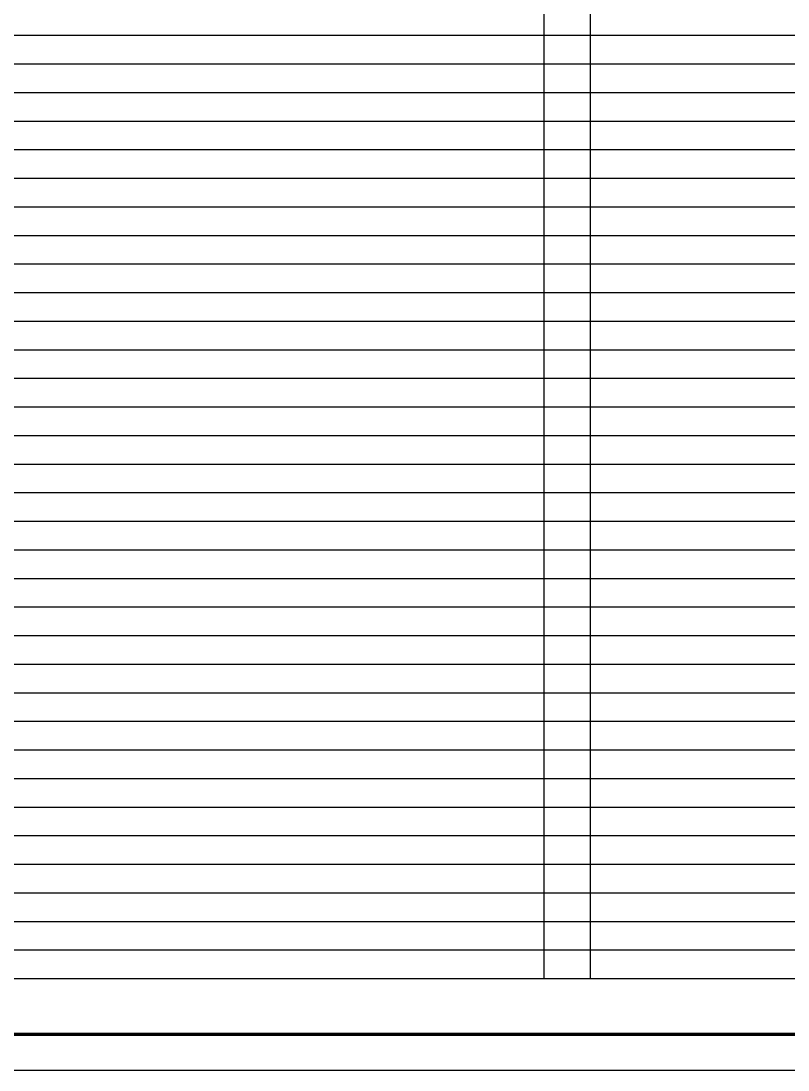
# Model space of a CAD drawing. Extents: x -737978 to 768813, y -372247 to 1140308.
# Drawn here: x -394172 to -372702, y -43903 to -14542 of the extents above; entities that cross this region are included whole.
import ezdxf

# ---------------------------------------------------------------- set-up
doc = ezdxf.new("R2010")
doc.units = 0
doc.header["$LTSCALE"] = 1000
doc.header["$MEASUREMENT"] = 0
doc.layers.add('A-ANNO-TABS', color=7, linetype='CONTINUOUS')
doc.layers.add('PUB_TITLE', color=4, linetype='CONTINUOUS')

msp = doc.modelspace()

# ---------------------------------------------------------------- linework, layer by layer
at = {"layer": 'A-ANNO-TABS', "color": 8}
for p, q in [((-379532.6, 11458), (-379532.6, -40542)), ((-379532.6, 11458), (-379532.6, -41342)), ((-378242.4, 11458), (-378242.4, -41342))]:
    msp.add_line(p, q, dxfattribs=at)
for points in [[(-434057.6, -14942), (-362058.7, -14942)], [(-434057.6, -15742), (-362058.7, -15742)], [(-434057.6, -16542), (-362058.7, -16542)], [(-434057.6, -17342), (-362058.7, -17342)], [(-434057.6, -18142), (-362058.7, -18142)], [(-434057.6, -18942), (-362058.7, -18942)], [(-434057.6, -19742), (-362058.7, -19742)], [(-434057.6, -20542), (-362058.7, -20542)], [(-434057.6, -21342), (-362058.7, -21342)], [(-434057.6, -22142), (-362058.7, -22142)], [(-434057.6, -22942), (-362058.7, -22942)], [(-434057.6, -23742), (-362058.7, -23742)], [(-434057.6, -24542), (-362058.7, -24542)], [(-434057.6, -25342), (-362058.7, -25342)], [(-434057.6, -26142), (-362058.7, -26142)], [(-434057.6, -26942), (-362058.7, -26942)], [(-434057.6, -27742), (-362058.7, -27742)], [(-434057.6, -28542), (-362058.7, -28542)], [(-434057.6, -29342), (-362058.7, -29342)], [(-434057.6, -30142), (-362058.7, -30142)], [(-434057.6, -30942), (-362058.7, -30942)], [(-434057.6, -31742), (-362058.7, -31742)], [(-434057.6, -32542), (-362058.7, -32542)], [(-434057.6, -33342), (-362058.7, -33342)], [(-434057.6, -34142), (-362097.5, -34142)], [(-434057.6, -34942), (-362097.5, -34942)], [(-434057.6, -35742), (-362097.5, -35742)], [(-434057.6, -36542), (-362097.5, -36542)], [(-434057.6, -37342), (-362097.5, -37342)], [(-434057.6, -38142), (-362097.5, -38142)], [(-434057.6, -38942), (-362097.5, -38942)], [(-434057.6, -38942), (-362097.5, -38942)], [(-434057.6, -39742), (-362097.5, -39742)], [(-434057.6, -39742), (-362097.5, -39742)], [(-434057.6, -40542), (-362097.5, -40542)], [(-434057.6, -40542), (-362097.5, -40542)], [(-434057.6, -41342), (-362097.5, -41342)]]:
    msp.add_lwpolyline(points, dxfattribs=at)
at = {"layer": 'PUB_TITLE'}
msp.add_lwpolyline([(-436557.6, -43902.5), (-352457.6, -43902.5), (-352457.6, 15497.5), (-436557.6, 15497.5)], close=True, dxfattribs=at)
at = {"layer": 'PUB_TITLE', "const_width": 100}
msp.add_lwpolyline([(-434057.6, -42902.5), (-353457.6, -42902.5), (-353457.6, 14497.5), (-434057.6, 14497.5)], close=True, dxfattribs=at)
msp.add_lwpolyline([(-434057.6, -42902.5), (-353457.6, -42902.5), (-353457.6, 14497.5), (-434057.6, 14497.5)], close=True, dxfattribs=at)
msp.add_lwpolyline([(-434057.6, -42902.5), (-353457.6, -42902.5), (-353457.6, 14497.5), (-434057.6, 14497.5)], close=True, dxfattribs=at)

doc.saveas('drawing.dxf')
